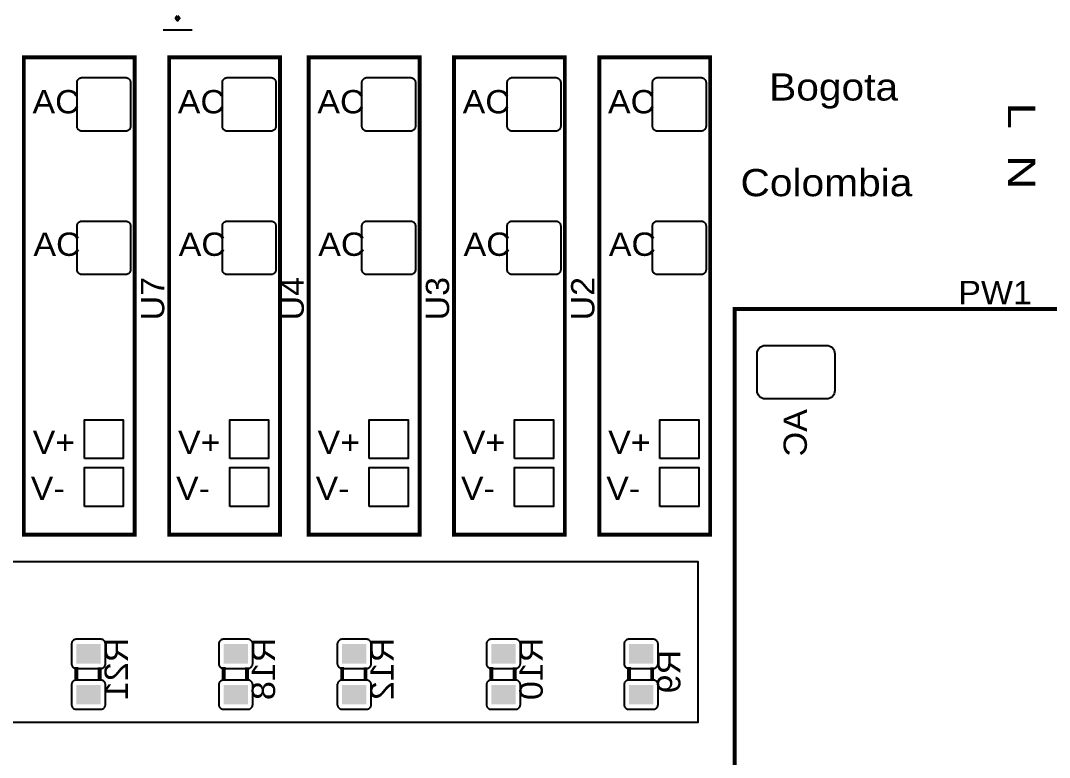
# Model space of a CAD drawing. Header units: inches. Extents: x 18.7 to 39.4, y 4.3 to 20.5.
# Drawn here: x 32.237 to 34.991, y 13.677 to 15.648 of the extents above; entities that cross this region are included whole.
import ezdxf
from ezdxf.enums import TextEntityAlignment as Align

# ---------------------------------------------------------------- set-up
doc = ezdxf.new("R2010")
doc.units = ezdxf.units.IN
doc.header["$MEASUREMENT"] = 0
doc.layers.add('SYMS', color=7, linetype='Continuous')
doc.layers.add('XREF', color=7, linetype='Continuous')
doc.styles.get("Standard").update_dxf_attribs({"font": 'arial.ttf'})
doc.styles.add('WD', font='romans.shx')

# ---------------------------------------------------------------- blocks, each defined once
blk = doc.blocks.new('RPAD')
blk.add_trace([(-0.5, -0.5), (-0.5, 0.5), (0.5, -0.5), (0.5, 0.5)])
blk = doc.blocks.new('NextionControlV3')
at = {"const_width": 0.008}
for points in [[(42.823, 12.6402), (43.0513, 12.6402), (43.0513, 13.6228), (42.823, 13.6228), (42.823, 12.6402)], [(42.823, 12.6402), (43.0513, 12.6402), (43.0513, 13.6228), (42.823, 13.6228), (42.823, 12.6402)], [(42.823, 12.6402), (43.0513, 12.6402), (43.0513, 13.6228), (42.823, 13.6228), (42.823, 12.6402)], [(43.1222, 12.6402), (43.3506, 12.6402), (43.3506, 13.6228), (43.1222, 13.6228), (43.1222, 12.6402)], [(43.1222, 12.6402), (43.3506, 12.6402), (43.3506, 13.6228), (43.1222, 13.6228), (43.1222, 12.6402)], [(43.1222, 12.6402), (43.3506, 12.6402), (43.3506, 13.6228), (43.1222, 13.6228), (43.1222, 12.6402)], [(43.4096, 12.6402), (43.638, 12.6402), (43.638, 13.6228), (43.4096, 13.6228), (43.4096, 12.6402)], [(43.4096, 12.6402), (43.638, 12.6402), (43.638, 13.6228), (43.4096, 13.6228), (43.4096, 12.6402)], [(43.4096, 12.6402), (43.638, 12.6402), (43.638, 13.6228), (43.4096, 13.6228), (43.4096, 12.6402)], [(43.7088, 12.6402), (43.9372, 12.6402), (43.9372, 13.6228), (43.7088, 13.6228), (43.7088, 12.6402)], [(43.7088, 12.6402), (43.9372, 12.6402), (43.9372, 13.6228), (43.7088, 13.6228), (43.7088, 12.6402)], [(43.7088, 12.6402), (43.9372, 12.6402), (43.9372, 13.6228), (43.7088, 13.6228), (43.7088, 12.6402)], [(44.008, 12.6402), (44.2364, 12.6402), (44.2364, 13.6228), (44.008, 13.6228), (44.008, 12.6402)], [(44.008, 12.6402), (44.2364, 12.6402), (44.2364, 13.6228), (44.008, 13.6228), (44.008, 12.6402)], [(44.008, 12.6402), (44.2364, 12.6402), (44.2364, 13.6228), (44.008, 13.6228), (44.008, 12.6402)], [(44.287, 11.0418), (45.3578, 11.0418), (45.3578, 13.1048), (44.287, 13.1048), (44.287, 11.0418)], [(44.287, 11.0418), (45.3578, 11.0418), (45.3578, 13.1048), (44.287, 13.1048), (44.287, 11.0418)], [(44.287, 11.0418), (45.3578, 11.0418), (45.3578, 13.1048), (44.287, 13.1048), (44.287, 11.0418)], [(42.9312, 12.3401), (42.9312, 12.3681)], [(42.9312, 12.3401), (42.9312, 12.3681)], [(42.9312, 12.3401), (42.9312, 12.3681)], [(42.9792, 12.3401), (42.9792, 12.3671)], [(42.9792, 12.3401), (42.9792, 12.3671)], [(42.9792, 12.3401), (42.9792, 12.3671)], [(43.2344, 12.3401), (43.2344, 12.3681)], [(43.2344, 12.3401), (43.2344, 12.3681)], [(43.2344, 12.3401), (43.2344, 12.3681)], [(43.2824, 12.3401), (43.2824, 12.3671)], [(43.2824, 12.3401), (43.2824, 12.3671)], [(43.2824, 12.3401), (43.2824, 12.3671)], [(43.4785, 12.3401), (43.4785, 12.3681)], [(43.4785, 12.3401), (43.4785, 12.3681)], [(43.4785, 12.3401), (43.4785, 12.3681)], [(43.5265, 12.3401), (43.5265, 12.3671)], [(43.5265, 12.3401), (43.5265, 12.3671)], [(43.5265, 12.3401), (43.5265, 12.3671)], [(43.7856, 12.3401), (43.7856, 12.3681)], [(43.7856, 12.3401), (43.7856, 12.3681)], [(43.7856, 12.3401), (43.7856, 12.3681)], [(43.8336, 12.3401), (43.8336, 12.3671)], [(43.8336, 12.3401), (43.8336, 12.3671)], [(43.8336, 12.3401), (43.8336, 12.3671)], [(44.069, 12.3401), (44.069, 12.3681)], [(44.069, 12.3401), (44.069, 12.3681)], [(44.069, 12.3401), (44.069, 12.3681)], [(44.117, 12.3401), (44.117, 12.3671)], [(44.117, 12.3401), (44.117, 12.3671)], [(44.117, 12.3401), (44.117, 12.3671)]]:
    blk.add_lwpolyline(points, dxfattribs=at)
for points in [[(42.9327, 13.481), (42.9327, 13.571), (42.9328, 13.5721), (42.9329, 13.5731), (42.9332, 13.574), (42.9335, 13.575), (42.9339, 13.5758), (42.9344, 13.5767), (42.935, 13.5774), (42.9356, 13.5781), (42.9363, 13.5788), (42.9371, 13.5793), (42.9379, 13.5798), (42.9388, 13.5802), (42.9397, 13.5806), (42.9407, 13.5808), (42.9417, 13.581), (42.9427, 13.581), (43.0327, 13.581), (43.0338, 13.581), (43.0348, 13.5808), (43.0358, 13.5806), (43.0367, 13.5802), (43.0376, 13.5798), (43.0384, 13.5793), (43.0391, 13.5788), (43.0399, 13.5781), (43.0405, 13.5774), (43.0411, 13.5767), (43.0416, 13.5758), (43.042, 13.575), (43.0423, 13.574), (43.0425, 13.5731), (43.0427, 13.5721), (43.0427, 13.571), (43.0427, 13.481), (43.0427, 13.48), (43.0425, 13.479), (43.0423, 13.478), (43.042, 13.4771), (43.0416, 13.4762), (43.0411, 13.4754), (43.0405, 13.4746), (43.0399, 13.4739), (43.0391, 13.4733), (43.0384, 13.4727), (43.0376, 13.4722), (43.0367, 13.4718), (43.0358, 13.4715), (43.0348, 13.4712), (43.0338, 13.4711), (43.0327, 13.471), (42.9427, 13.471), (42.9417, 13.4711), (42.9407, 13.4712), (42.9397, 13.4715), (42.9388, 13.4718), (42.9379, 13.4722), (42.9371, 13.4727), (42.9363, 13.4733), (42.9356, 13.4739), (42.935, 13.4746), (42.9344, 13.4754), (42.9339, 13.4762), (42.9335, 13.4771), (42.9332, 13.478), (42.9329, 13.479), (42.9328, 13.48), (42.9327, 13.481)], [(43.232, 13.481), (43.232, 13.571), (43.232, 13.5721), (43.2322, 13.5731), (43.2324, 13.574), (43.2327, 13.575), (43.2331, 13.5758), (43.2336, 13.5767), (43.2342, 13.5774), (43.2348, 13.5781), (43.2356, 13.5788), (43.2363, 13.5793), (43.2371, 13.5798), (43.238, 13.5802), (43.2389, 13.5806), (43.2399, 13.5808), (43.2409, 13.581), (43.242, 13.581), (43.332, 13.581), (43.333, 13.581), (43.334, 13.5808), (43.335, 13.5806), (43.3359, 13.5802), (43.3368, 13.5798), (43.3376, 13.5793), (43.3384, 13.5788), (43.3391, 13.5781), (43.3397, 13.5774), (43.3403, 13.5767), (43.3408, 13.5758), (43.3412, 13.575), (43.3415, 13.574), (43.3418, 13.5731), (43.3419, 13.5721), (43.342, 13.571), (43.342, 13.481), (43.3419, 13.48), (43.3418, 13.479), (43.3415, 13.478), (43.3412, 13.4771), (43.3408, 13.4762), (43.3403, 13.4754), (43.3397, 13.4746), (43.3391, 13.4739), (43.3384, 13.4733), (43.3376, 13.4727), (43.3368, 13.4722), (43.3359, 13.4718), (43.335, 13.4715), (43.334, 13.4712), (43.333, 13.4711), (43.332, 13.471), (43.242, 13.471), (43.2409, 13.4711), (43.2399, 13.4712), (43.2389, 13.4715), (43.238, 13.4718), (43.2371, 13.4722), (43.2363, 13.4727), (43.2356, 13.4733), (43.2348, 13.4739), (43.2342, 13.4746), (43.2336, 13.4754), (43.2331, 13.4762), (43.2327, 13.4771), (43.2324, 13.478), (43.2322, 13.479), (43.232, 13.48), (43.232, 13.481)], [(43.5194, 13.481), (43.5194, 13.571), (43.5194, 13.5721), (43.5196, 13.5731), (43.5198, 13.574), (43.5201, 13.575), (43.5205, 13.5758), (43.521, 13.5767), (43.5216, 13.5774), (43.5222, 13.5781), (43.523, 13.5788), (43.5237, 13.5793), (43.5245, 13.5798), (43.5254, 13.5802), (43.5263, 13.5806), (43.5273, 13.5808), (43.5283, 13.581), (43.5294, 13.581), (43.6194, 13.581), (43.6204, 13.581), (43.6214, 13.5808), (43.6224, 13.5806), (43.6233, 13.5802), (43.6242, 13.5798), (43.625, 13.5793), (43.6258, 13.5788), (43.6265, 13.5781), (43.6271, 13.5774), (43.6277, 13.5767), (43.6282, 13.5758), (43.6286, 13.575), (43.6289, 13.574), (43.6292, 13.5731), (43.6293, 13.5721), (43.6294, 13.571), (43.6294, 13.481), (43.6293, 13.48), (43.6292, 13.479), (43.6289, 13.478), (43.6286, 13.4771), (43.6282, 13.4762), (43.6277, 13.4754), (43.6271, 13.4746), (43.6265, 13.4739), (43.6258, 13.4733), (43.625, 13.4727), (43.6242, 13.4722), (43.6233, 13.4718), (43.6224, 13.4715), (43.6214, 13.4712), (43.6204, 13.4711), (43.6194, 13.471), (43.5294, 13.471), (43.5283, 13.4711), (43.5273, 13.4712), (43.5263, 13.4715), (43.5254, 13.4718), (43.5245, 13.4722), (43.5237, 13.4727), (43.523, 13.4733), (43.5222, 13.4739), (43.5216, 13.4746), (43.521, 13.4754), (43.5205, 13.4762), (43.5201, 13.4771), (43.5198, 13.478), (43.5196, 13.479), (43.5194, 13.48), (43.5194, 13.481)], [(43.8186, 13.481), (43.8186, 13.571), (43.8186, 13.5721), (43.8188, 13.5731), (43.819, 13.574), (43.8193, 13.575), (43.8198, 13.5758), (43.8202, 13.5767), (43.8208, 13.5774), (43.8215, 13.5781), (43.8222, 13.5788), (43.8229, 13.5793), (43.8238, 13.5798), (43.8246, 13.5802), (43.8256, 13.5806), (43.8265, 13.5808), (43.8275, 13.581), (43.8286, 13.581), (43.9186, 13.581), (43.9196, 13.581), (43.9206, 13.5808), (43.9216, 13.5806), (43.9225, 13.5802), (43.9234, 13.5798), (43.9242, 13.5793), (43.925, 13.5788), (43.9257, 13.5781), (43.9263, 13.5774), (43.9269, 13.5767), (43.9274, 13.5758), (43.9278, 13.575), (43.9281, 13.574), (43.9284, 13.5731), (43.9285, 13.5721), (43.9286, 13.571), (43.9286, 13.481), (43.9285, 13.48), (43.9284, 13.479), (43.9281, 13.478), (43.9278, 13.4771), (43.9274, 13.4762), (43.9269, 13.4754), (43.9263, 13.4746), (43.9257, 13.4739), (43.925, 13.4733), (43.9242, 13.4727), (43.9234, 13.4722), (43.9225, 13.4718), (43.9216, 13.4715), (43.9206, 13.4712), (43.9196, 13.4711), (43.9186, 13.471), (43.8286, 13.471), (43.8275, 13.4711), (43.8265, 13.4712), (43.8256, 13.4715), (43.8246, 13.4718), (43.8238, 13.4722), (43.8229, 13.4727), (43.8222, 13.4733), (43.8215, 13.4739), (43.8208, 13.4746), (43.8202, 13.4754), (43.8198, 13.4762), (43.8193, 13.4771), (43.819, 13.478), (43.8188, 13.479), (43.8186, 13.48), (43.8186, 13.481)], [(44.1178, 13.481), (44.1178, 13.571), (44.1178, 13.5721), (44.118, 13.5731), (44.1182, 13.574), (44.1186, 13.575), (44.119, 13.5758), (44.1195, 13.5767), (44.12, 13.5774), (44.1207, 13.5781), (44.1214, 13.5788), (44.1221, 13.5793), (44.123, 13.5798), (44.1238, 13.5802), (44.1248, 13.5806), (44.1257, 13.5808), (44.1267, 13.581), (44.1278, 13.581), (44.2178, 13.581), (44.2188, 13.581), (44.2198, 13.5808), (44.2208, 13.5806), (44.2217, 13.5802), (44.2226, 13.5798), (44.2234, 13.5793), (44.2242, 13.5788), (44.2249, 13.5781), (44.2255, 13.5774), (44.2261, 13.5767), (44.2266, 13.5758), (44.227, 13.575), (44.2273, 13.574), (44.2276, 13.5731), (44.2277, 13.5721), (44.2278, 13.571), (44.2278, 13.481), (44.2277, 13.48), (44.2276, 13.479), (44.2273, 13.478), (44.227, 13.4771), (44.2266, 13.4762), (44.2261, 13.4754), (44.2255, 13.4746), (44.2249, 13.4739), (44.2242, 13.4733), (44.2234, 13.4727), (44.2226, 13.4722), (44.2217, 13.4718), (44.2208, 13.4715), (44.2198, 13.4712), (44.2188, 13.4711), (44.2178, 13.471), (44.1278, 13.471), (44.1267, 13.4711), (44.1257, 13.4712), (44.1248, 13.4715), (44.1238, 13.4718), (44.123, 13.4722), (44.1221, 13.4727), (44.1214, 13.4733), (44.1207, 13.4739), (44.12, 13.4746), (44.1195, 13.4754), (44.119, 13.4762), (44.1186, 13.4771), (44.1182, 13.478), (44.118, 13.479), (44.1178, 13.48), (44.1178, 13.481)], [(42.9327, 13.1857), (42.9327, 13.2757), (42.9328, 13.2768), (42.9329, 13.2778), (42.9332, 13.2788), (42.9335, 13.2797), (42.9339, 13.2806), (42.9344, 13.2814), (42.935, 13.2821), (42.9356, 13.2829), (42.9363, 13.2835), (42.9371, 13.2841), (42.9379, 13.2846), (42.9388, 13.285), (42.9397, 13.2853), (42.9407, 13.2855), (42.9417, 13.2857), (42.9427, 13.2857), (43.0327, 13.2857), (43.0338, 13.2857), (43.0348, 13.2855), (43.0358, 13.2853), (43.0367, 13.285), (43.0376, 13.2846), (43.0384, 13.2841), (43.0391, 13.2835), (43.0399, 13.2829), (43.0405, 13.2821), (43.0411, 13.2814), (43.0416, 13.2806), (43.042, 13.2797), (43.0423, 13.2788), (43.0425, 13.2778), (43.0427, 13.2768), (43.0427, 13.2757), (43.0427, 13.1857), (43.0427, 13.1847), (43.0425, 13.1837), (43.0423, 13.1827), (43.042, 13.1818), (43.0416, 13.1809), (43.0411, 13.1801), (43.0405, 13.1793), (43.0399, 13.1786), (43.0391, 13.178), (43.0384, 13.1774), (43.0376, 13.1769), (43.0367, 13.1765), (43.0358, 13.1762), (43.0348, 13.1759), (43.0338, 13.1758), (43.0327, 13.1757), (42.9427, 13.1757), (42.9417, 13.1758), (42.9407, 13.1759), (42.9397, 13.1762), (42.9388, 13.1765), (42.9379, 13.1769), (42.9371, 13.1774), (42.9363, 13.178), (42.9356, 13.1786), (42.935, 13.1793), (42.9344, 13.1801), (42.9339, 13.1809), (42.9335, 13.1818), (42.9332, 13.1827), (42.9329, 13.1837), (42.9328, 13.1847), (42.9327, 13.1857)], [(43.232, 13.1857), (43.232, 13.2757), (43.232, 13.2768), (43.2322, 13.2778), (43.2324, 13.2788), (43.2327, 13.2797), (43.2331, 13.2806), (43.2336, 13.2814), (43.2342, 13.2821), (43.2348, 13.2829), (43.2356, 13.2835), (43.2363, 13.2841), (43.2371, 13.2846), (43.238, 13.285), (43.2389, 13.2853), (43.2399, 13.2855), (43.2409, 13.2857), (43.242, 13.2857), (43.332, 13.2857), (43.333, 13.2857), (43.334, 13.2855), (43.335, 13.2853), (43.3359, 13.285), (43.3368, 13.2846), (43.3376, 13.2841), (43.3384, 13.2835), (43.3391, 13.2829), (43.3397, 13.2821), (43.3403, 13.2814), (43.3408, 13.2806), (43.3412, 13.2797), (43.3415, 13.2788), (43.3418, 13.2778), (43.3419, 13.2768), (43.342, 13.2757), (43.342, 13.1857), (43.3419, 13.1847), (43.3418, 13.1837), (43.3415, 13.1827), (43.3412, 13.1818), (43.3408, 13.1809), (43.3403, 13.1801), (43.3397, 13.1793), (43.3391, 13.1786), (43.3384, 13.178), (43.3376, 13.1774), (43.3368, 13.1769), (43.3359, 13.1765), (43.335, 13.1762), (43.334, 13.1759), (43.333, 13.1758), (43.332, 13.1757), (43.242, 13.1757), (43.2409, 13.1758), (43.2399, 13.1759), (43.2389, 13.1762), (43.238, 13.1765), (43.2371, 13.1769), (43.2363, 13.1774), (43.2356, 13.178), (43.2348, 13.1786), (43.2342, 13.1793), (43.2336, 13.1801), (43.2331, 13.1809), (43.2327, 13.1818), (43.2324, 13.1827), (43.2322, 13.1837), (43.232, 13.1847), (43.232, 13.1857)], [(43.5194, 13.1857), (43.5194, 13.2757), (43.5194, 13.2768), (43.5196, 13.2778), (43.5198, 13.2788), (43.5201, 13.2797), (43.5205, 13.2806), (43.521, 13.2814), (43.5216, 13.2821), (43.5222, 13.2829), (43.523, 13.2835), (43.5237, 13.2841), (43.5245, 13.2846), (43.5254, 13.285), (43.5263, 13.2853), (43.5273, 13.2855), (43.5283, 13.2857), (43.5294, 13.2857), (43.6194, 13.2857), (43.6204, 13.2857), (43.6214, 13.2855), (43.6224, 13.2853), (43.6233, 13.285), (43.6242, 13.2846), (43.625, 13.2841), (43.6258, 13.2835), (43.6265, 13.2829), (43.6271, 13.2821), (43.6277, 13.2814), (43.6282, 13.2806), (43.6286, 13.2797), (43.6289, 13.2788), (43.6292, 13.2778), (43.6293, 13.2768), (43.6294, 13.2757), (43.6294, 13.1857), (43.6293, 13.1847), (43.6292, 13.1837), (43.6289, 13.1827), (43.6286, 13.1818), (43.6282, 13.1809), (43.6277, 13.1801), (43.6271, 13.1793), (43.6265, 13.1786), (43.6258, 13.178), (43.625, 13.1774), (43.6242, 13.1769), (43.6233, 13.1765), (43.6224, 13.1762), (43.6214, 13.1759), (43.6204, 13.1758), (43.6194, 13.1757), (43.5294, 13.1757), (43.5283, 13.1758), (43.5273, 13.1759), (43.5263, 13.1762), (43.5254, 13.1765), (43.5245, 13.1769), (43.5237, 13.1774), (43.523, 13.178), (43.5222, 13.1786), (43.5216, 13.1793), (43.521, 13.1801), (43.5205, 13.1809), (43.5201, 13.1818), (43.5198, 13.1827), (43.5196, 13.1837), (43.5194, 13.1847), (43.5194, 13.1857)], [(43.8186, 13.1857), (43.8186, 13.2757), (43.8186, 13.2768), (43.8188, 13.2778), (43.819, 13.2788), (43.8193, 13.2797), (43.8198, 13.2806), (43.8202, 13.2814), (43.8208, 13.2821), (43.8215, 13.2829), (43.8222, 13.2835), (43.8229, 13.2841), (43.8238, 13.2846), (43.8246, 13.285), (43.8256, 13.2853), (43.8265, 13.2855), (43.8275, 13.2857), (43.8286, 13.2857), (43.9186, 13.2857), (43.9196, 13.2857), (43.9206, 13.2855), (43.9216, 13.2853), (43.9225, 13.285), (43.9234, 13.2846), (43.9242, 13.2841), (43.925, 13.2835), (43.9257, 13.2829), (43.9263, 13.2821), (43.9269, 13.2814), (43.9274, 13.2806), (43.9278, 13.2797), (43.9281, 13.2788), (43.9284, 13.2778), (43.9285, 13.2768), (43.9286, 13.2757), (43.9286, 13.1857), (43.9285, 13.1847), (43.9284, 13.1837), (43.9281, 13.1827), (43.9278, 13.1818), (43.9274, 13.1809), (43.9269, 13.1801), (43.9263, 13.1793), (43.9257, 13.1786), (43.925, 13.178), (43.9242, 13.1774), (43.9234, 13.1769), (43.9225, 13.1765), (43.9216, 13.1762), (43.9206, 13.1759), (43.9196, 13.1758), (43.9186, 13.1757), (43.8286, 13.1757), (43.8275, 13.1758), (43.8265, 13.1759), (43.8256, 13.1762), (43.8246, 13.1765), (43.8238, 13.1769), (43.8229, 13.1774), (43.8222, 13.178), (43.8215, 13.1786), (43.8208, 13.1793), (43.8202, 13.1801), (43.8198, 13.1809), (43.8193, 13.1818), (43.819, 13.1827), (43.8188, 13.1837), (43.8186, 13.1847), (43.8186, 13.1857)], [(44.1178, 13.1857), (44.1178, 13.2757), (44.1178, 13.2768), (44.118, 13.2778), (44.1182, 13.2788), (44.1186, 13.2797), (44.119, 13.2806), (44.1195, 13.2814), (44.12, 13.2821), (44.1207, 13.2829), (44.1214, 13.2835), (44.1221, 13.2841), (44.123, 13.2846), (44.1238, 13.285), (44.1248, 13.2853), (44.1257, 13.2855), (44.1267, 13.2857), (44.1278, 13.2857), (44.2178, 13.2857), (44.2188, 13.2857), (44.2198, 13.2855), (44.2208, 13.2853), (44.2217, 13.285), (44.2226, 13.2846), (44.2234, 13.2841), (44.2242, 13.2835), (44.2249, 13.2829), (44.2255, 13.2821), (44.2261, 13.2814), (44.2266, 13.2806), (44.227, 13.2797), (44.2273, 13.2788), (44.2276, 13.2778), (44.2277, 13.2768), (44.2278, 13.2757), (44.2278, 13.1857), (44.2277, 13.1847), (44.2276, 13.1837), (44.2273, 13.1827), (44.227, 13.1818), (44.2266, 13.1809), (44.2261, 13.1801), (44.2255, 13.1793), (44.2249, 13.1786), (44.2242, 13.178), (44.2234, 13.1774), (44.2226, 13.1769), (44.2217, 13.1765), (44.2208, 13.1762), (44.2198, 13.1759), (44.2188, 13.1758), (44.2178, 13.1757), (44.1278, 13.1757), (44.1267, 13.1758), (44.1257, 13.1759), (44.1248, 13.1762), (44.1238, 13.1765), (44.123, 13.1769), (44.1221, 13.1774), (44.1214, 13.178), (44.1207, 13.1786), (44.12, 13.1793), (44.1195, 13.1801), (44.119, 13.1809), (44.1186, 13.1818), (44.1182, 13.1827), (44.118, 13.1837), (44.1178, 13.1847), (44.1178, 13.1857)], [(44.3329, 12.9368), (44.3329, 13.0128), (44.3333, 13.0163), (44.3342, 13.0195), (44.3358, 13.0224), (44.3379, 13.0249), (44.3404, 13.027), (44.3432, 13.0285), (44.3465, 13.0295), (44.3499, 13.0298), (44.4759, 13.0298), (44.4794, 13.0295), (44.4826, 13.0285), (44.4855, 13.027), (44.488, 13.0249), (44.4901, 13.0224), (44.4916, 13.0195), (44.4926, 13.0163), (44.4929, 13.0128), (44.4929, 12.9368), (44.4926, 12.9334), (44.4916, 12.9301), (44.4901, 12.9273), (44.488, 12.9248), (44.4855, 12.9227), (44.4826, 12.9212), (44.4794, 12.9202), (44.4759, 12.9198), (44.3499, 12.9198), (44.3465, 12.9202), (44.3432, 12.9212), (44.3404, 12.9227), (44.3379, 12.9248), (44.3358, 12.9273), (44.3342, 12.9301), (44.3333, 12.9334), (44.3329, 12.9368)], [(42.9477, 12.797), (42.9477, 12.877), (43.0277, 12.877), (43.0277, 12.797), (42.9477, 12.797)], [(43.247, 12.797), (43.247, 12.877), (43.327, 12.877), (43.327, 12.797), (43.247, 12.797)], [(43.5344, 12.797), (43.5344, 12.877), (43.6144, 12.877), (43.6144, 12.797), (43.5344, 12.797)], [(43.8336, 12.797), (43.8336, 12.877), (43.9136, 12.877), (43.9136, 12.797), (43.8336, 12.797)], [(44.1328, 12.797), (44.1328, 12.877), (44.2128, 12.877), (44.2128, 12.797), (44.1328, 12.797)], [(42.9477, 12.6986), (42.9477, 12.7786), (43.0277, 12.7786), (43.0277, 12.6986), (42.9477, 12.6986)], [(43.247, 12.6986), (43.247, 12.7786), (43.327, 12.7786), (43.327, 12.6986), (43.247, 12.6986)], [(43.5344, 12.6986), (43.5344, 12.7786), (43.6144, 12.7786), (43.6144, 12.6986), (43.5344, 12.6986)], [(43.8336, 12.6986), (43.8336, 12.7786), (43.9136, 12.7786), (43.9136, 12.6986), (43.8336, 12.6986)], [(44.1328, 12.6986), (44.1328, 12.7786), (44.2128, 12.7786), (44.2128, 12.6986), (44.1328, 12.6986)], [(42.9912, 12.3751), (42.9912, 12.4151), (42.9912, 12.4162), (42.991, 12.4172), (42.9908, 12.4181), (42.9905, 12.4191), (42.9901, 12.4199), (42.9896, 12.4208), (42.989, 12.4215), (42.9884, 12.4222), (42.9876, 12.4229), (42.9869, 12.4234), (42.9861, 12.4239), (42.9852, 12.4244), (42.9843, 12.4247), (42.9833, 12.4249), (42.9823, 12.4251), (42.9812, 12.4251), (42.9312, 12.4251), (42.9302, 12.4251), (42.9292, 12.4249), (42.9282, 12.4247), (42.9273, 12.4244), (42.9264, 12.4239), (42.9256, 12.4234), (42.9248, 12.4229), (42.9241, 12.4222), (42.9235, 12.4215), (42.9229, 12.4208), (42.9224, 12.4199), (42.922, 12.4191), (42.9217, 12.4181), (42.9214, 12.4172), (42.9213, 12.4162), (42.9212, 12.4151), (42.9212, 12.3751), (42.9213, 12.3741), (42.9214, 12.3731), (42.9217, 12.3721), (42.922, 12.3712), (42.9224, 12.3703), (42.9229, 12.3695), (42.9235, 12.3687), (42.9241, 12.368), (42.9248, 12.3674), (42.9256, 12.3668), (42.9264, 12.3663), (42.9273, 12.3659), (42.9282, 12.3656), (42.9292, 12.3653), (42.9302, 12.3652), (42.9312, 12.3651), (42.9812, 12.3651), (42.9823, 12.3652), (42.9833, 12.3653), (42.9843, 12.3656), (42.9852, 12.3659), (42.9861, 12.3663), (42.9869, 12.3668), (42.9876, 12.3674), (42.9884, 12.368), (42.989, 12.3687), (42.9896, 12.3695), (42.9901, 12.3703), (42.9905, 12.3712), (42.9908, 12.3721), (42.991, 12.3731), (42.9912, 12.3741), (42.9912, 12.3751)], [(43.2944, 12.3751), (43.2944, 12.4151), (43.2943, 12.4162), (43.2942, 12.4172), (43.294, 12.4181), (43.2936, 12.4191), (43.2932, 12.4199), (43.2927, 12.4208), (43.2921, 12.4215), (43.2915, 12.4222), (43.2908, 12.4229), (43.29, 12.4234), (43.2892, 12.4239), (43.2883, 12.4244), (43.2874, 12.4247), (43.2864, 12.4249), (43.2854, 12.4251), (43.2844, 12.4251), (43.2344, 12.4251), (43.2334, 12.4251), (43.2324, 12.4249), (43.2314, 12.4247), (43.2305, 12.4244), (43.2296, 12.4239), (43.2288, 12.4234), (43.228, 12.4229), (43.2273, 12.4222), (43.2266, 12.4215), (43.2261, 12.4208), (43.2256, 12.4199), (43.2252, 12.4191), (43.2248, 12.4181), (43.2246, 12.4172), (43.2244, 12.4162), (43.2244, 12.4151), (43.2244, 12.3751), (43.2244, 12.3741), (43.2246, 12.3731), (43.2248, 12.3721), (43.2252, 12.3712), (43.2256, 12.3703), (43.2261, 12.3695), (43.2266, 12.3687), (43.2273, 12.368), (43.228, 12.3674), (43.2288, 12.3668), (43.2296, 12.3663), (43.2305, 12.3659), (43.2314, 12.3656), (43.2324, 12.3653), (43.2334, 12.3652), (43.2344, 12.3651), (43.2844, 12.3651), (43.2854, 12.3652), (43.2864, 12.3653), (43.2874, 12.3656), (43.2883, 12.3659), (43.2892, 12.3663), (43.29, 12.3668), (43.2908, 12.3674), (43.2915, 12.368), (43.2921, 12.3687), (43.2927, 12.3695), (43.2932, 12.3703), (43.2936, 12.3712), (43.294, 12.3721), (43.2942, 12.3731), (43.2943, 12.3741), (43.2944, 12.3751)], [(43.5385, 12.3751), (43.5385, 12.4151), (43.5384, 12.4162), (43.5383, 12.4172), (43.538, 12.4181), (43.5377, 12.4191), (43.5373, 12.4199), (43.5368, 12.4208), (43.5362, 12.4215), (43.5356, 12.4222), (43.5349, 12.4229), (43.5341, 12.4234), (43.5333, 12.4239), (43.5324, 12.4244), (43.5315, 12.4247), (43.5305, 12.4249), (43.5295, 12.4251), (43.5285, 12.4251), (43.4785, 12.4251), (43.4775, 12.4251), (43.4764, 12.4249), (43.4755, 12.4247), (43.4746, 12.4244), (43.4737, 12.4239), (43.4729, 12.4234), (43.4721, 12.4229), (43.4714, 12.4222), (43.4707, 12.4215), (43.4702, 12.4208), (43.4697, 12.4199), (43.4693, 12.4191), (43.4689, 12.4181), (43.4687, 12.4172), (43.4685, 12.4162), (43.4685, 12.4151), (43.4685, 12.3751), (43.4685, 12.3741), (43.4687, 12.3731), (43.4689, 12.3721), (43.4693, 12.3712), (43.4697, 12.3703), (43.4702, 12.3695), (43.4707, 12.3687), (43.4714, 12.368), (43.4721, 12.3674), (43.4729, 12.3668), (43.4737, 12.3663), (43.4746, 12.3659), (43.4755, 12.3656), (43.4764, 12.3653), (43.4775, 12.3652), (43.4785, 12.3651), (43.5285, 12.3651), (43.5295, 12.3652), (43.5305, 12.3653), (43.5315, 12.3656), (43.5324, 12.3659), (43.5333, 12.3663), (43.5341, 12.3668), (43.5349, 12.3674), (43.5356, 12.368), (43.5362, 12.3687), (43.5368, 12.3695), (43.5373, 12.3703), (43.5377, 12.3712), (43.538, 12.3721), (43.5383, 12.3731), (43.5384, 12.3741), (43.5385, 12.3751)], [(43.8456, 12.3751), (43.8456, 12.4151), (43.8455, 12.4162), (43.8454, 12.4172), (43.8451, 12.4181), (43.8448, 12.4191), (43.8444, 12.4199), (43.8439, 12.4208), (43.8433, 12.4215), (43.8427, 12.4222), (43.842, 12.4229), (43.8412, 12.4234), (43.8404, 12.4239), (43.8395, 12.4244), (43.8386, 12.4247), (43.8376, 12.4249), (43.8366, 12.4251), (43.8356, 12.4251), (43.7856, 12.4251), (43.7845, 12.4251), (43.7835, 12.4249), (43.7826, 12.4247), (43.7816, 12.4244), (43.7808, 12.4239), (43.7799, 12.4234), (43.7792, 12.4229), (43.7785, 12.4222), (43.7778, 12.4215), (43.7773, 12.4208), (43.7768, 12.4199), (43.7763, 12.4191), (43.776, 12.4181), (43.7758, 12.4172), (43.7756, 12.4162), (43.7756, 12.4151), (43.7756, 12.3751), (43.7756, 12.3741), (43.7758, 12.3731), (43.776, 12.3721), (43.7763, 12.3712), (43.7768, 12.3703), (43.7773, 12.3695), (43.7778, 12.3687), (43.7785, 12.368), (43.7792, 12.3674), (43.7799, 12.3668), (43.7808, 12.3663), (43.7816, 12.3659), (43.7826, 12.3656), (43.7835, 12.3653), (43.7845, 12.3652), (43.7856, 12.3651), (43.8356, 12.3651), (43.8366, 12.3652), (43.8376, 12.3653), (43.8386, 12.3656), (43.8395, 12.3659), (43.8404, 12.3663), (43.8412, 12.3668), (43.842, 12.3674), (43.8427, 12.368), (43.8433, 12.3687), (43.8439, 12.3695), (43.8444, 12.3703), (43.8448, 12.3712), (43.8451, 12.3721), (43.8454, 12.3731), (43.8455, 12.3741), (43.8456, 12.3751)], [(44.129, 12.3751), (44.129, 12.4151), (44.129, 12.4162), (44.1288, 12.4172), (44.1286, 12.4181), (44.1283, 12.4191), (44.1279, 12.4199), (44.1274, 12.4208), (44.1268, 12.4215), (44.1262, 12.4222), (44.1254, 12.4229), (44.1247, 12.4234), (44.1239, 12.4239), (44.123, 12.4244), (44.1221, 12.4247), (44.1211, 12.4249), (44.1201, 12.4251), (44.119, 12.4251), (44.069, 12.4251), (44.068, 12.4251), (44.067, 12.4249), (44.066, 12.4247), (44.0651, 12.4244), (44.0642, 12.4239), (44.0634, 12.4234), (44.0626, 12.4229), (44.0619, 12.4222), (44.0613, 12.4215), (44.0607, 12.4208), (44.0602, 12.4199), (44.0598, 12.4191), (44.0595, 12.4181), (44.0592, 12.4172), (44.0591, 12.4162), (44.059, 12.4151), (44.059, 12.3751), (44.0591, 12.3741), (44.0592, 12.3731), (44.0595, 12.3721), (44.0598, 12.3712), (44.0602, 12.3703), (44.0607, 12.3695), (44.0613, 12.3687), (44.0619, 12.368), (44.0626, 12.3674), (44.0634, 12.3668), (44.0642, 12.3663), (44.0651, 12.3659), (44.066, 12.3656), (44.067, 12.3653), (44.068, 12.3652), (44.069, 12.3651), (44.119, 12.3651), (44.1201, 12.3652), (44.1211, 12.3653), (44.1221, 12.3656), (44.123, 12.3659), (44.1239, 12.3663), (44.1247, 12.3668), (44.1254, 12.3674), (44.1262, 12.368), (44.1268, 12.3687), (44.1274, 12.3695), (44.1279, 12.3703), (44.1283, 12.3712), (44.1286, 12.3721), (44.1288, 12.3731), (44.129, 12.3741), (44.129, 12.3751)], [(42.9912, 12.2911), (42.9912, 12.3311), (42.9912, 12.3322), (42.991, 12.3332), (42.9908, 12.3341), (42.9905, 12.3351), (42.9901, 12.3359), (42.9896, 12.3368), (42.989, 12.3375), (42.9884, 12.3382), (42.9876, 12.3389), (42.9869, 12.3394), (42.9861, 12.3399), (42.9852, 12.3404), (42.9843, 12.3407), (42.9833, 12.3409), (42.9823, 12.3411), (42.9812, 12.3411), (42.9312, 12.3411), (42.9302, 12.3411), (42.9292, 12.3409), (42.9282, 12.3407), (42.9273, 12.3404), (42.9264, 12.3399), (42.9256, 12.3394), (42.9248, 12.3389), (42.9241, 12.3382), (42.9235, 12.3375), (42.9229, 12.3368), (42.9224, 12.3359), (42.922, 12.3351), (42.9217, 12.3341), (42.9214, 12.3332), (42.9213, 12.3322), (42.9212, 12.3311), (42.9212, 12.2911), (42.9213, 12.2901), (42.9214, 12.2891), (42.9217, 12.2881), (42.922, 12.2872), (42.9224, 12.2863), (42.9229, 12.2855), (42.9235, 12.2847), (42.9241, 12.284), (42.9248, 12.2834), (42.9256, 12.2828), (42.9264, 12.2823), (42.9273, 12.2819), (42.9282, 12.2816), (42.9292, 12.2813), (42.9302, 12.2812), (42.9312, 12.2811), (42.9812, 12.2811), (42.9823, 12.2812), (42.9833, 12.2813), (42.9843, 12.2816), (42.9852, 12.2819), (42.9861, 12.2823), (42.9869, 12.2828), (42.9876, 12.2834), (42.9884, 12.284), (42.989, 12.2847), (42.9896, 12.2855), (42.9901, 12.2863), (42.9905, 12.2872), (42.9908, 12.2881), (42.991, 12.2891), (42.9912, 12.2901), (42.9912, 12.2911)], [(43.2944, 12.2911), (43.2944, 12.3311), (43.2943, 12.3322), (43.2942, 12.3332), (43.294, 12.3341), (43.2936, 12.3351), (43.2932, 12.3359), (43.2927, 12.3368), (43.2921, 12.3375), (43.2915, 12.3382), (43.2908, 12.3389), (43.29, 12.3394), (43.2892, 12.3399), (43.2883, 12.3404), (43.2874, 12.3407), (43.2864, 12.3409), (43.2854, 12.3411), (43.2844, 12.3411), (43.2344, 12.3411), (43.2334, 12.3411), (43.2324, 12.3409), (43.2314, 12.3407), (43.2305, 12.3404), (43.2296, 12.3399), (43.2288, 12.3394), (43.228, 12.3389), (43.2273, 12.3382), (43.2266, 12.3375), (43.2261, 12.3368), (43.2256, 12.3359), (43.2252, 12.3351), (43.2248, 12.3341), (43.2246, 12.3332), (43.2244, 12.3322), (43.2244, 12.3311), (43.2244, 12.2911), (43.2244, 12.2901), (43.2246, 12.2891), (43.2248, 12.2881), (43.2252, 12.2872), (43.2256, 12.2863), (43.2261, 12.2855), (43.2266, 12.2847), (43.2273, 12.284), (43.228, 12.2834), (43.2288, 12.2828), (43.2296, 12.2823), (43.2305, 12.2819), (43.2314, 12.2816), (43.2324, 12.2813), (43.2334, 12.2812), (43.2344, 12.2811), (43.2844, 12.2811), (43.2854, 12.2812), (43.2864, 12.2813), (43.2874, 12.2816), (43.2883, 12.2819), (43.2892, 12.2823), (43.29, 12.2828), (43.2908, 12.2834), (43.2915, 12.284), (43.2921, 12.2847), (43.2927, 12.2855), (43.2932, 12.2863), (43.2936, 12.2872), (43.294, 12.2881), (43.2942, 12.2891), (43.2943, 12.2901), (43.2944, 12.2911)], [(43.5385, 12.2911), (43.5385, 12.3311), (43.5384, 12.3322), (43.5383, 12.3332), (43.538, 12.3341), (43.5377, 12.3351), (43.5373, 12.3359), (43.5368, 12.3368), (43.5362, 12.3375), (43.5356, 12.3382), (43.5349, 12.3389), (43.5341, 12.3394), (43.5333, 12.3399), (43.5324, 12.3404), (43.5315, 12.3407), (43.5305, 12.3409), (43.5295, 12.3411), (43.5285, 12.3411), (43.4785, 12.3411), (43.4775, 12.3411), (43.4764, 12.3409), (43.4755, 12.3407), (43.4746, 12.3404), (43.4737, 12.3399), (43.4729, 12.3394), (43.4721, 12.3389), (43.4714, 12.3382), (43.4707, 12.3375), (43.4702, 12.3368), (43.4697, 12.3359), (43.4693, 12.3351), (43.4689, 12.3341), (43.4687, 12.3332), (43.4685, 12.3322), (43.4685, 12.3311), (43.4685, 12.2911), (43.4685, 12.2901), (43.4687, 12.2891), (43.4689, 12.2881), (43.4693, 12.2872), (43.4697, 12.2863), (43.4702, 12.2855), (43.4707, 12.2847), (43.4714, 12.284), (43.4721, 12.2834), (43.4729, 12.2828), (43.4737, 12.2823), (43.4746, 12.2819), (43.4755, 12.2816), (43.4764, 12.2813), (43.4775, 12.2812), (43.4785, 12.2811), (43.5285, 12.2811), (43.5295, 12.2812), (43.5305, 12.2813), (43.5315, 12.2816), (43.5324, 12.2819), (43.5333, 12.2823), (43.5341, 12.2828), (43.5349, 12.2834), (43.5356, 12.284), (43.5362, 12.2847), (43.5368, 12.2855), (43.5373, 12.2863), (43.5377, 12.2872), (43.538, 12.2881), (43.5383, 12.2891), (43.5384, 12.2901), (43.5385, 12.2911)], [(43.8456, 12.2911), (43.8456, 12.3311), (43.8455, 12.3322), (43.8454, 12.3332), (43.8451, 12.3341), (43.8448, 12.3351), (43.8444, 12.3359), (43.8439, 12.3368), (43.8433, 12.3375), (43.8427, 12.3382), (43.842, 12.3389), (43.8412, 12.3394), (43.8404, 12.3399), (43.8395, 12.3404), (43.8386, 12.3407), (43.8376, 12.3409), (43.8366, 12.3411), (43.8356, 12.3411), (43.7856, 12.3411), (43.7845, 12.3411), (43.7835, 12.3409), (43.7826, 12.3407), (43.7816, 12.3404), (43.7808, 12.3399), (43.7799, 12.3394), (43.7792, 12.3389), (43.7785, 12.3382), (43.7778, 12.3375), (43.7773, 12.3368), (43.7768, 12.3359), (43.7763, 12.3351), (43.776, 12.3341), (43.7758, 12.3332), (43.7756, 12.3322), (43.7756, 12.3311), (43.7756, 12.2911), (43.7756, 12.2901), (43.7758, 12.2891), (43.776, 12.2881), (43.7763, 12.2872), (43.7768, 12.2863), (43.7773, 12.2855), (43.7778, 12.2847), (43.7785, 12.284), (43.7792, 12.2834), (43.7799, 12.2828), (43.7808, 12.2823), (43.7816, 12.2819), (43.7826, 12.2816), (43.7835, 12.2813), (43.7845, 12.2812), (43.7856, 12.2811), (43.8356, 12.2811), (43.8366, 12.2812), (43.8376, 12.2813), (43.8386, 12.2816), (43.8395, 12.2819), (43.8404, 12.2823), (43.8412, 12.2828), (43.842, 12.2834), (43.8427, 12.284), (43.8433, 12.2847), (43.8439, 12.2855), (43.8444, 12.2863), (43.8448, 12.2872), (43.8451, 12.2881), (43.8454, 12.2891), (43.8455, 12.2901), (43.8456, 12.2911)], [(44.129, 12.2911), (44.129, 12.3311), (44.129, 12.3322), (44.1288, 12.3332), (44.1286, 12.3341), (44.1283, 12.3351), (44.1279, 12.3359), (44.1274, 12.3368), (44.1268, 12.3375), (44.1262, 12.3382), (44.1254, 12.3389), (44.1247, 12.3394), (44.1239, 12.3399), (44.123, 12.3404), (44.1221, 12.3407), (44.1211, 12.3409), (44.1201, 12.3411), (44.119, 12.3411), (44.069, 12.3411), (44.068, 12.3411), (44.067, 12.3409), (44.066, 12.3407), (44.0651, 12.3404), (44.0642, 12.3399), (44.0634, 12.3394), (44.0626, 12.3389), (44.0619, 12.3382), (44.0613, 12.3375), (44.0607, 12.3368), (44.0602, 12.3359), (44.0598, 12.3351), (44.0595, 12.3341), (44.0592, 12.3332), (44.0591, 12.3322), (44.059, 12.3311), (44.059, 12.2911), (44.0591, 12.2901), (44.0592, 12.2891), (44.0595, 12.2881), (44.0598, 12.2872), (44.0602, 12.2863), (44.0607, 12.2855), (44.0613, 12.2847), (44.0619, 12.284), (44.0626, 12.2834), (44.0634, 12.2828), (44.0642, 12.2823), (44.0651, 12.2819), (44.066, 12.2816), (44.067, 12.2813), (44.068, 12.2812), (44.069, 12.2811), (44.119, 12.2811), (44.1201, 12.2812), (44.1211, 12.2813), (44.1221, 12.2816), (44.123, 12.2819), (44.1239, 12.2823), (44.1247, 12.2828), (44.1254, 12.2834), (44.1262, 12.284), (44.1268, 12.2847), (44.1274, 12.2855), (44.1279, 12.2863), (44.1283, 12.2872), (44.1286, 12.2881), (44.1288, 12.2891), (44.129, 12.2901), (44.129, 12.2911)]]:
    blk.add_lwpolyline(points, close=True)
blk.add_lwpolyline([(42.1224, 12.2548), (44.2114, 12.2548), (44.2114, 12.5847), (42.1224, 12.5847), (42.1224, 12.2548)])
at = {"xscale": 0.04, "yscale": 0.05, "rotation": 270}
for p in [(42.9562, 12.3951), (43.2594, 12.3951), (43.5035, 12.3951), (43.8106, 12.3951), (44.094, 12.3951), (42.9562, 12.3111), (43.2594, 12.3111), (43.5035, 12.3111), (43.8106, 12.3111), (44.094, 12.3111)]:
    blk.add_blockref('RPAD', p, dxfattribs=at)
for s, height, width, p in [('Bogota', 0.056, 1.071429, (44.3578, 13.5339)), ('Bogota', 0.056, 1.071429, (44.3578, 13.5339)), ('Bogota', 0.056, 1.071429, (44.3578, 13.5339)), ('AC', 0.048, 1.041667, (42.8409, 13.5075)), ('AC', 0.048, 1.041667, (42.8409, 13.5075)), ('AC', 0.048, 1.041667, (42.8409, 13.5075)), ('AC', 0.048, 1.041667, (43.1401, 13.5075)), ('AC', 0.048, 1.041667, (43.1401, 13.5075)), ('AC', 0.048, 1.041667, (43.1401, 13.5075)), ('AC', 0.048, 1.041667, (43.4275, 13.5075)), ('AC', 0.048, 1.041667, (43.4275, 13.5075)), ('AC', 0.048, 1.041667, (43.4275, 13.5075)), ('AC', 0.048, 1.041667, (43.7267, 13.5075)), ('AC', 0.048, 1.041667, (43.7267, 13.5075)), ('AC', 0.048, 1.041667, (43.7267, 13.5075)), ('AC', 0.048, 1.041667, (44.0259, 13.5075)), ('AC', 0.048, 1.041667, (44.0259, 13.5075)), ('AC', 0.048, 1.041667, (44.0259, 13.5075)), ('Colombia', 0.056, 1.071429, (44.2988, 13.337)), ('Colombia', 0.056, 1.071429, (44.2988, 13.337)), ('Colombia', 0.056, 1.071429, (44.2988, 13.337)), ('AC', 0.048, 1.041667, (42.8428, 13.2142)), ('AC', 0.048, 1.041667, (42.8428, 13.2142)), ('AC', 0.048, 1.041667, (42.8428, 13.2142)), ('AC', 0.048, 1.041667, (43.142, 13.2142)), ('AC', 0.048, 1.041667, (43.142, 13.2142)), ('AC', 0.048, 1.041667, (43.142, 13.2142)), ('AC', 0.048, 1.041667, (43.4294, 13.2142)), ('AC', 0.048, 1.041667, (43.4294, 13.2142)), ('AC', 0.048, 1.041667, (43.4294, 13.2142)), ('AC', 0.048, 1.041667, (43.7286, 13.2142)), ('AC', 0.048, 1.041667, (43.7286, 13.2142)), ('AC', 0.048, 1.041667, (43.7286, 13.2142)), ('AC', 0.048, 1.041667, (44.0278, 13.2142)), ('AC', 0.048, 1.041667, (44.0278, 13.2142)), ('AC', 0.048, 1.041667, (44.0278, 13.2142)), ('PW1', 0.048, 1.041667, (44.7474, 13.1148)), ('PW1', 0.048, 1.041667, (44.7474, 13.1148)), ('PW1', 0.048, 1.041667, (44.7474, 13.1148)), ('V+', 0.048, 1.041667, (42.8413, 12.8065)), ('V+', 0.048, 1.041667, (42.8413, 12.8065)), ('V+', 0.048, 1.041667, (42.8413, 12.8065)), ('V+', 0.048, 1.041667, (43.1405, 12.8065)), ('V+', 0.048, 1.041667, (43.1405, 12.8065)), ('V+', 0.048, 1.041667, (43.1405, 12.8065)), ('V+', 0.048, 1.041667, (43.4279, 12.8065)), ('V+', 0.048, 1.041667, (43.4279, 12.8065)), ('V+', 0.048, 1.041667, (43.4279, 12.8065)), ('V+', 0.048, 1.041667, (43.7271, 12.8065)), ('V+', 0.048, 1.041667, (43.7271, 12.8065)), ('V+', 0.048, 1.041667, (43.7271, 12.8065)), ('V+', 0.048, 1.041667, (44.0263, 12.8065)), ('V+', 0.048, 1.041667, (44.0263, 12.8065)), ('V+', 0.048, 1.041667, (44.0263, 12.8065)), ('V-', 0.048, 1.041667, (42.8373, 12.7121)), ('V-', 0.048, 1.041667, (42.8373, 12.7121)), ('V-', 0.048, 1.041667, (42.8373, 12.7121)), ('V-', 0.048, 1.041667, (43.1365, 12.7121)), ('V-', 0.048, 1.041667, (43.1365, 12.7121)), ('V-', 0.048, 1.041667, (43.1365, 12.7121)), ('V-', 0.048, 1.041667, (43.4239, 12.7121)), ('V-', 0.048, 1.041667, (43.4239, 12.7121)), ('V-', 0.048, 1.041667, (43.4239, 12.7121)), ('V-', 0.048, 1.041667, (43.7232, 12.7121)), ('V-', 0.048, 1.041667, (43.7232, 12.7121)), ('V-', 0.048, 1.041667, (43.7232, 12.7121)), ('V-', 0.048, 1.041667, (44.0224, 12.7121)), ('V-', 0.048, 1.041667, (44.0224, 12.7121)), ('V-', 0.048, 1.041667, (44.0224, 12.7121))]:
    blk.add_text(s, height=height, dxfattribs=dict(width=width)).set_placement(p)
for s, height, rotation, width, p in [('L  N', 0.056, 270, 1.25, (44.8499, 13.53)), ('L  N', 0.056, 270, 1.25, (44.8499, 13.53)), ('L  N', 0.056, 270, 1.25, (44.8499, 13.53)), ('U7', 0.048, 90, 1.041667, (43.1122, 13.0815)), ('U7', 0.048, 90, 1.041667, (43.1122, 13.0815)), ('U7', 0.048, 90, 1.041667, (43.1122, 13.0815)), ('U4', 0.048, 90, 1.041667, (43.3996, 13.0815)), ('U4', 0.048, 90, 1.041667, (43.3996, 13.0815)), ('U4', 0.048, 90, 1.041667, (43.3996, 13.0815)), ('U3', 0.048, 90, 1.041667, (43.6988, 13.0815)), ('U3', 0.048, 90, 1.041667, (43.6988, 13.0815)), ('U3', 0.048, 90, 1.041667, (43.6988, 13.0815)), ('U2', 0.048, 90, 1.041667, (43.998, 13.0815)), ('U2', 0.048, 90, 1.041667, (43.998, 13.0815)), ('U2', 0.048, 90, 1.041667, (43.998, 13.0815))]:
    blk.add_text(s, height=height, rotation=rotation, dxfattribs=dict(width=width)).set_placement(p)
at = {"text_generation_flag": 2, "width": 1.041667}
for s, p in [('AC', (44.4355, 12.8988)), ('AC', (44.4355, 12.8988)), ('AC', (44.4355, 12.8988)), ('R21', (43.0372, 12.4281)), ('R21', (43.0372, 12.4281)), ('R21', (43.0372, 12.4281)), ('R18', (43.3404, 12.4281)), ('R18', (43.3404, 12.4281)), ('R18', (43.3404, 12.4281)), ('R12', (43.5845, 12.4281)), ('R12', (43.5845, 12.4281)), ('R12', (43.5845, 12.4281)), ('R10', (43.8916, 12.4281)), ('R10', (43.8916, 12.4281)), ('R10', (43.8916, 12.4281)), ('R9', (44.175, 12.4031)), ('R9', (44.175, 12.4031)), ('R9', (44.175, 12.4031))]:
    blk.add_text(s, height=0.048, rotation=90, dxfattribs=at).set_placement(p)
blk = doc.blocks.new('VMS1')
at = {"style": 'WD', "width": 0.7}
for tag, p in [('INST', (0.2812, 0.4193)), ('LOC', (0.2812, 0.2497))]:
    blk.add_attdef(tag, text='', height=0.125, dxfattribs=at).set_placement(p, align=Align.TOP_LEFT)
at = {"linetype": 'Continuous', "style": 'WD', "flags": 8}
blk.add_attdef('TERM01', text='', height=0.125, dxfattribs=at).set_placement((-0.0312, 0.1812), align=Align.RIGHT)
at = {"color": 7, "style": 'WD', "flags": 1}
for tag, p in [('X2TERM01', (0, 0.1562)), ('X8TERM02', (0, -0.1562))]:
    blk.add_attdef(tag, p, '', height=0.0125, dxfattribs=at)
at = {"style": 'WD', "width": 0.9}
for tag, p in [('TAG1', (0.2, -0.0472)), ('DESC1', (-0.256, -1.0197)), ('DESC2', (-0.256, -1.1759)), ('DESC3', (-0.256, -1.3322))]:
    blk.add_attdef(tag, p, '', height=0.125, dxfattribs=at)
at = {"style": 'WD', "flags": 9}
blk.add_attdef('FAMILY', text='', height=0.01, dxfattribs=at).set_placement((-0.2191, -0.0659), align=Align.CENTER)
at = {"linetype": 'Continuous', "style": 'WD', "flags": 9}
for tag, p in [('CAT', (-0.2211, -0.0835)), ('MFG', (-0.2211, -0.0986))]:
    blk.add_attdef(tag, text='', height=0.01, dxfattribs=at).set_placement(p, align=Align.MIDDLE)
blk.add_attdef('ASSYCODE', text='', height=0.01, dxfattribs=at).set_placement((-0.2236, -0.1202), align=Align.CENTER)
at = {"linetype": 'Continuous', "style": 'WD', "flags": 8}
blk.add_attdef('TERM02', text='', height=0.125, dxfattribs=at).set_placement((-0.0312, -0.1781), align=Align.TOP_RIGHT)
at = {"style": 'WD', "width": 0.8, "flags": 8}
for tag, p in [('NO', (-0.256, -1.4884)), ('XREFNO', (-0.0229, -1.4884)), ('NC', (-0.256, -1.6447)), ('XREFNC', (-0.0229, -1.6447))]:
    blk.add_attdef(tag, p, '', height=0.125, dxfattribs=at)

msp = doc.modelspace()

# ---------------------------------------------------------------- block references
at = {"xscale": 1.3, "yscale": 1.3, "zscale": 1.3}
msp.add_blockref('NextionControlV3', (-23.4241, -2.16), dxfattribs=at)
at = {"layer": 'SYMS'}
ref = msp.add_blockref('VMS1', (32.6418, 17.2931), dxfattribs=at)
ref.add_attrib('XREFNC', '%%u?%%u', (32.6189, 15.6484), dxfattribs={"layer": 'XREF', "height": 0.125, "style": 'WD', "width": 0.8, "flags": 8})

doc.saveas('drawing.dxf')
